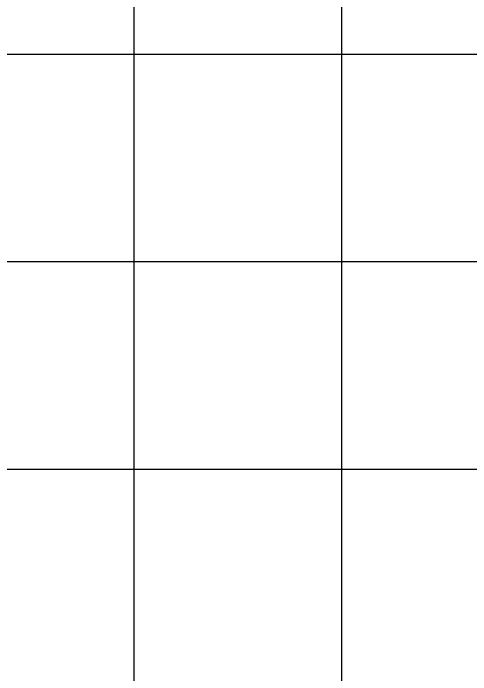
# Model space of a CAD drawing. Header units: metres. Extents: x -325 to 301, y -147 to 149.
# Drawn here: x 76.41 to 98.45, y 63.54 to 95.43 of the extents above; entities that cross this region are included whole.
import ezdxf

# ---------------------------------------------------------------- set-up
doc = ezdxf.new("R2010")
doc.units = ezdxf.units.M
doc.layers.add('-aux', color=50, linetype='Continuous', plot=False)

msp = doc.modelspace()

# ---------------------------------------------------------------- linework, layer by layer
at = {"layer": '-aux'}
for points in [[(82.234, 3.457), (82.234, 133.457)], [(92.234, 3.457), (92.234, 133.457)], [(12.234, 93.457), (142.234, 93.457)], [(12.234, 83.457), (142.234, 83.457)], [(12.234, 73.457), (142.234, 73.457)]]:
    msp.add_lwpolyline(points, dxfattribs=at)

doc.saveas('drawing.dxf')
